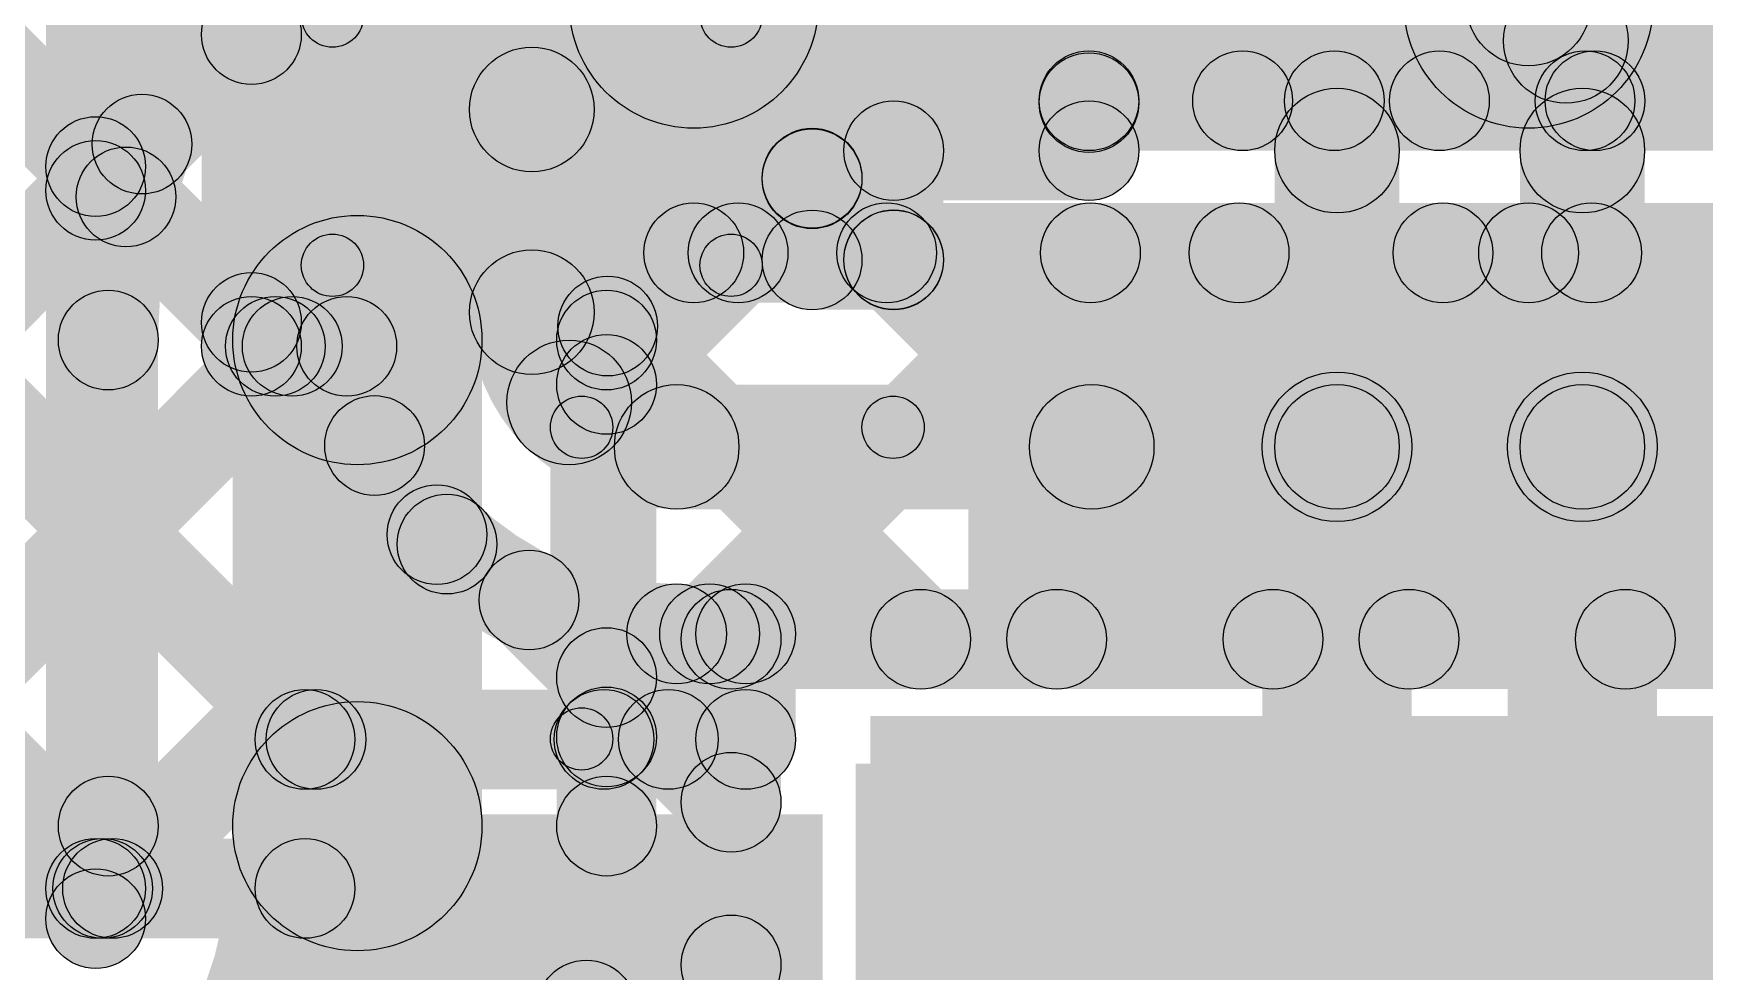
# Model space of a CAD drawing. Header units: millimetres. Extents: x -0.55 to 1.07, y -0.21 to 1.95.
# Drawn here: x 0.099 to 0.2331, y 0.9513 to 1.0266 of the extents above; entities that cross this region are included whole.
import ezdxf

# ---------------------------------------------------------------- set-up
doc = ezdxf.new("R2010")
doc.units = ezdxf.units.MM
doc.header["$MEASUREMENT"] = 0
for name, color, linetype in [('BottomLayer', 5, 'Continuous'), ('BottomOverlay', 54, 'Continuous'), ('BottomPaste', 16, 'Continuous'), ('BottomSolder', 6, 'Continuous'), ('TopLayer', 1, 'Continuous')]:
    doc.layers.add(name, color=color, linetype=linetype)

# ---------------------------------------------------------------- blocks, each defined once
blk = doc.blocks.new('QFN_28_B_39')
at = {"layer": 'BottomLayer'}
for points in [[(-0.06496, 0.1122), (-0.05315, 0.1122), (-0.05315, 0.08465), (-0.06496, 0.08465)], [(-0.04528, 0.1122), (-0.03346, 0.1122), (-0.03346, 0.08465), (-0.04528, 0.08465)], [(-0.02559, 0.1122), (-0.01378, 0.1122), (-0.01378, 0.08465), (-0.02559, 0.08465)], [(-0.07283, 0.07283), (0.07283, 0.07283), (0.07283, -0.07283), (-0.07283, -0.07283)], [(-0.1122, 0.06496), (-0.08465, 0.06496), (-0.08465, 0.05315), (-0.1122, 0.05315)]]:
    blk.add_hatch(color=5, dxfattribs=at).paths.add_polyline_path(points)
at = {"layer": 'BottomOverlay'}
h = blk.add_hatch(color=54, dxfattribs=at)
edge = h.paths.add_edge_path()
edge.add_arc((-0.1, 0.1), 0.0025, 0, 360)
h = blk.add_hatch(color=54, dxfattribs=at)
edge = h.paths.add_edge_path()
edge.add_arc((-0.1, 0.1), 0.0025, 0, 360)
for points in [[(-0.1, 0.0975), (-0.1, 0.1025), (-0.075, 0.1025), (-0.075, 0.0975)], [(-0.0975, 0.075), (-0.1025, 0.075), (-0.1025, 0.1), (-0.0975, 0.1)]]:
    blk.add_hatch(color=54, dxfattribs=at).paths.add_polyline_path(points)
h = blk.add_hatch(color=54, dxfattribs=at)
edge = h.paths.add_edge_path()
edge.add_arc((-0.075, 0.1), 0.0025, 0, 360)
h = blk.add_hatch(color=54, dxfattribs=at)
edge = h.paths.add_edge_path()
edge.add_arc((-0.1, 0.075), 0.0025, 0, 360)
at = {"layer": 'BottomPaste'}
for points in [[(-0.06496, 0.1122), (-0.05315, 0.1122), (-0.05315, 0.08465), (-0.06496, 0.08465)], [(-0.04528, 0.1122), (-0.03346, 0.1122), (-0.03346, 0.08465), (-0.04528, 0.08465)], [(-0.02559, 0.1122), (-0.01378, 0.1122), (-0.01378, 0.08465), (-0.02559, 0.08465)], [(-0.07283, 0.07283), (0.07283, 0.07283), (0.07283, -0.07283), (-0.07283, -0.07283)], [(-0.1122, 0.06496), (-0.08465, 0.06496), (-0.08465, 0.05315), (-0.1122, 0.05315)]]:
    blk.add_hatch(color=16, dxfattribs=at).paths.add_polyline_path(points)
at = {"layer": 'BottomSolder'}
for points in [[(-0.06896, 0.1162), (-0.04915, 0.1162), (-0.04915, 0.08065), (-0.06896, 0.08065)], [(-0.04928, 0.1162), (-0.02946, 0.1162), (-0.02946, 0.08065), (-0.04928, 0.08065)], [(-0.02959, 0.1162), (-0.00978, 0.1162), (-0.00978, 0.08065), (-0.02959, 0.08065)], [(-0.00991, 0.1162), (0.00991, 0.1162), (0.00991, 0.08065), (-0.00991, 0.08065)], [(-0.07683, 0.07683), (0.07683, 0.07683), (0.07683, -0.07683), (-0.07683, -0.07683)], [(-0.1162, 0.06896), (-0.08065, 0.06896), (-0.08065, 0.04915), (-0.1162, 0.04915)]]:
    blk.add_hatch(color=6, dxfattribs=at).paths.add_polyline_path(points)
at = {"layer": 'BottomOverlay'}
for centre in [(-0.1, 0.1), (-0.1, 0.1), (-0.075, 0.1), (-0.1, 0.075)]:
    blk.add_circle(centre, 0.0025, dxfattribs=at)
blk = doc.blocks.new('C__0402_B_71')
at = {"layer": 'BottomLayer'}
for points in [[(-0.0095, 0.0125), (-0.0095, -0.0125), (-0.0275, -0.0125), (-0.0275, 0.0125)], [(0.0275, 0.0125), (0.0275, -0.0125), (0.0095, -0.0125), (0.0095, 0.0125)]]:
    blk.add_hatch(color=5, dxfattribs=at).paths.add_polyline_path(points)
at = {"layer": 'BottomOverlay'}
h = blk.add_hatch(color=54, dxfattribs=at)
edge = h.paths.add_edge_path()
edge.add_arc((-0.031, 0.016), 0.0025, 0, 360)
h = blk.add_hatch(color=54, dxfattribs=at)
edge = h.paths.add_edge_path()
edge.add_arc((-0.031, 0.016), 0.0025, 0, 360)
for points in [[(-0.011, 0.0185), (-0.011, 0.0135), (-0.031, 0.0135), (-0.031, 0.0185)], [(0.031, 0.0185), (0.031, 0.0135), (0.011, 0.0135), (0.011, 0.0185)], [(-0.0285, -0.016), (-0.0335, -0.016), (-0.0335, 0.016), (-0.0285, 0.016)], [(0.0335, -0.016), (0.0285, -0.016), (0.0285, 0.016), (0.0335, 0.016)], [(-0.011, -0.0135), (-0.011, -0.0185), (-0.031, -0.0185), (-0.031, -0.0135)], [(0.031, -0.0135), (0.031, -0.0185), (0.011, -0.0185), (0.011, -0.0135)]]:
    blk.add_hatch(color=54, dxfattribs=at).paths.add_polyline_path(points)
h = blk.add_hatch(color=54, dxfattribs=at)
edge = h.paths.add_edge_path()
edge.add_arc((-0.011, 0.016), 0.0025, 0, 360)
h = blk.add_hatch(color=54, dxfattribs=at)
edge = h.paths.add_edge_path()
edge.add_arc((0.011, 0.016), 0.0025, 0, 360)
h = blk.add_hatch(color=54, dxfattribs=at)
edge = h.paths.add_edge_path()
edge.add_arc((0.031, 0.016), 0.0025, 0, 360)
h = blk.add_hatch(color=54, dxfattribs=at)
edge = h.paths.add_edge_path()
edge.add_arc((0.031, 0.016), 0.0025, 0, 360)
h = blk.add_hatch(color=54, dxfattribs=at)
edge = h.paths.add_edge_path()
edge.add_arc((-0.031, -0.016), 0.0025, 0, 360)
h = blk.add_hatch(color=54, dxfattribs=at)
edge = h.paths.add_edge_path()
edge.add_arc((-0.031, -0.016), 0.0025, 0, 360)
h = blk.add_hatch(color=54, dxfattribs=at)
edge = h.paths.add_edge_path()
edge.add_arc((-0.011, -0.016), 0.0025, 0, 360)
h = blk.add_hatch(color=54, dxfattribs=at)
edge = h.paths.add_edge_path()
edge.add_arc((0.011, -0.016), 0.0025, 0, 360)
h = blk.add_hatch(color=54, dxfattribs=at)
edge = h.paths.add_edge_path()
edge.add_arc((0.031, -0.016), 0.0025, 0, 360)
h = blk.add_hatch(color=54, dxfattribs=at)
edge = h.paths.add_edge_path()
edge.add_arc((0.031, -0.016), 0.0025, 0, 360)
at = {"layer": 'BottomPaste'}
for points in [[(-0.0095, 0.0125), (-0.0095, -0.0125), (-0.0275, -0.0125), (-0.0275, 0.0125)], [(0.0275, 0.0125), (0.0275, -0.0125), (0.0095, -0.0125), (0.0095, 0.0125)]]:
    blk.add_hatch(color=16, dxfattribs=at).paths.add_polyline_path(points)
at = {"layer": 'BottomSolder'}
for points in [[(-0.00714, 0.01486), (-0.00714, -0.01486), (-0.02986, -0.01486), (-0.02986, 0.01486)], [(0.02986, 0.01486), (0.02986, -0.01486), (0.00714, -0.01486), (0.00714, 0.01486)]]:
    blk.add_hatch(color=6, dxfattribs=at).paths.add_polyline_path(points)
at = {"layer": 'BottomOverlay'}
for centre in [(-0.031, 0.016), (-0.031, 0.016), (-0.011, 0.016), (0.011, 0.016), (0.031, 0.016), (0.031, 0.016), (-0.031, -0.016), (-0.031, -0.016), (-0.011, -0.016), (0.011, -0.016), (0.031, -0.016), (0.031, -0.016)]:
    blk.add_circle(centre, 0.0025, dxfattribs=at)

msp = doc.modelspace()

# ---------------------------------------------------------------- hatches: boundary and pattern name
at = {"layer": 'BottomLayer'}
for points in [[(0.04564, 1.06862), (0.0513, 1.07428), (0.11933, 1.00625), (0.11367, 1.00059)], [(0.04193, 1.04405), (0.04759, 1.04971), (0.1245, 0.97279), (0.11885, 0.96713)], [(0.19888, 1.01838), (0.19322, 1.02403), (0.21687, 1.04769), (0.22253, 1.04203)], [(0.16433, 1.01211), (0.15867, 1.01777), (0.18327, 1.04237), (0.18893, 1.03671)], [(0.16267, 1.03645), (0.16833, 1.0421), (0.18655, 1.02388), (0.1809, 1.01822)], [(0.19182, 1.03558), (0.19747, 1.04124), (0.21468, 1.02403), (0.20902, 1.01838)], [(0.1205, 1.0015), (0.1125, 1.0015), (0.1125, 1.0345), (0.1205, 1.0345)], [(0.1655, 1.00843), (0.1575, 1.00843), (0.1575, 1.0345), (0.1655, 1.0345)], [(0.22716, 1.01838), (0.2215, 1.02403), (0.2328, 1.03533), (0.23845, 1.02967)], [(0.22601, 1.02967), (0.23167, 1.03533), (0.24297, 1.02403), (0.23731, 1.01838)], [(0.05082, 0.95517), (0.04516, 0.96083), (0.11367, 1.02934), (0.11933, 1.02368)], [(0.18372, 1.0172), (0.18372, 1.0252), (0.20341, 1.0252), (0.20341, 1.0172)], [(0.20341, 1.0172), (0.20341, 1.0252), (0.22354, 1.0252), (0.22354, 1.0172)], [(0.20341, 1.0172), (0.20341, 1.0252), (0.22354, 1.0252), (0.22354, 1.0172)], [(0.22354, 1.0172), (0.22354, 1.0252), (0.24322, 1.0252), (0.24322, 1.0172)], [(0.04193, 1.01577), (0.04759, 1.02142), (0.10818, 0.96083), (0.10252, 0.95517)], [(0.16804, 1.0132), (0.16804, 1.0212), (0.18372, 1.0212), (0.18372, 1.0132)], [(0.18772, 1.0172), (0.17972, 1.0172), (0.17972, 1.0212), (0.18772, 1.0212)], [(0.144, 1.00424), (0.134, 1.00424), (0.134, 1.0205), (0.144, 1.0205)], [(0.15867, 1.01216), (0.16433, 1.01782), (0.17087, 1.01128), (0.16521, 1.00562)], [(0.17204, 1.00843), (0.16404, 1.00843), (0.16404, 1.0172), (0.17204, 1.0172)], [(0.20863, 0.99343), (0.19863, 0.99343), (0.19863, 1.0172), (0.20863, 1.0172)], [(0.22831, 0.99343), (0.21832, 0.99343), (0.21832, 1.0172), (0.22831, 1.0172)], [(0.1615, 1.00443), (0.1615, 1.01243), (0.16804, 1.01243), (0.16804, 1.00443)], [(0.1165, 0.9975), (0.1165, 1.0055), (0.12415, 1.0055), (0.12415, 0.9975)], [(0.0791, 0.95517), (0.07344, 0.96083), (0.11694, 1.00433), (0.1226, 0.99867)], [(0.11559, 0.99867), (0.12125, 1.00433), (0.12921, 0.99637), (0.12355, 0.99071)], [(0.15063, 0.98843), (0.15063, 0.99843), (0.18394, 0.99843), (0.18394, 0.98843)], [(0.20963, 0.93437), (0.19763, 0.93437), (0.19763, 0.99343), (0.20963, 0.99343)], [(0.22931, 0.91468), (0.21732, 0.91468), (0.21732, 0.99343), (0.22931, 0.99343)], [(0.10739, 0.95517), (0.10173, 0.96083), (0.12936, 0.98846), (0.13502, 0.9828)], [(0.13595, 0.97831), (0.14161, 0.98397), (0.15279, 0.97279), (0.14713, 0.96713)], [(0.15063, 0.97443), (0.15063, 0.98243), (0.15617, 0.98243), (0.15617, 0.97443)], [(0.14763, 0.96713), (0.14197, 0.97279), (0.15044, 0.98125), (0.1561, 0.9756)], [(0.16017, 0.96996), (0.15217, 0.96996), (0.15217, 0.97843), (0.16017, 0.97843)], [(0.1208, 0.96596), (0.1208, 0.97396), (0.15617, 0.97396), (0.15617, 0.96596)], [(0.1248, 0.958), (0.1168, 0.958), (0.1168, 0.96996), (0.1248, 0.96996)], [(0.094, 0.954), (0.094, 0.962), (0.104, 0.962), (0.104, 0.954)], [(0.094, 0.954), (0.094, 0.962), (0.104, 0.962), (0.104, 0.954)], [(0.104, 0.954), (0.104, 0.962), (0.1208, 0.962), (0.1208, 0.954)]]:
    msp.add_hatch(color=5, dxfattribs=at).paths.add_polyline_path(points)
h = msp.add_hatch(color=5, dxfattribs=at)
edge = h.paths.add_edge_path()
edge.add_arc((0.1165, 1.02651), 0.004, 0, 360)
h = msp.add_hatch(color=5, dxfattribs=at)
edge = h.paths.add_edge_path()
edge.add_arc((0.139, 1.0205), 0.005, 0, 360)
h = msp.add_hatch(color=5, dxfattribs=at)
edge = h.paths.add_edge_path()
edge.add_arc((0.18372, 1.0212), 0.004, 0, 360)
h = msp.add_hatch(color=5, dxfattribs=at)
edge = h.paths.add_edge_path()
edge.add_arc((0.18372, 1.0212), 0.004, 0, 360)
h = msp.add_hatch(color=5, dxfattribs=at)
edge = h.paths.add_edge_path()
edge.add_arc((0.18372, 1.02105), 0.004, 0, 360)
h = msp.add_hatch(color=5, dxfattribs=at)
edge = h.paths.add_edge_path()
edge.add_arc((0.19605, 1.0212), 0.004, 0, 360)
h = msp.add_hatch(color=5, dxfattribs=at)
edge = h.paths.add_edge_path()
edge.add_arc((0.20341, 1.0212), 0.004, 0, 360)
h = msp.add_hatch(color=5, dxfattribs=at)
edge = h.paths.add_edge_path()
edge.add_arc((0.20341, 1.0212), 0.004, 0, 360)
h = msp.add_hatch(color=5, dxfattribs=at)
edge = h.paths.add_edge_path()
edge.add_arc((0.20341, 1.0212), 0.004, 0, 360)
h = msp.add_hatch(color=5, dxfattribs=at)
edge = h.paths.add_edge_path()
edge.add_arc((0.21185, 1.0212), 0.004, 0, 360)
h = msp.add_hatch(color=5, dxfattribs=at)
edge = h.paths.add_edge_path()
edge.add_arc((0.22354, 1.0212), 0.004, 0, 360)
h = msp.add_hatch(color=5, dxfattribs=at)
edge = h.paths.add_edge_path()
edge.add_arc((0.22354, 1.0212), 0.004, 0, 360)
h = msp.add_hatch(color=5, dxfattribs=at)
edge = h.paths.add_edge_path()
edge.add_arc((0.22354, 1.0212), 0.004, 0, 360)
h = msp.add_hatch(color=5, dxfattribs=at)
edge = h.paths.add_edge_path()
edge.add_arc((0.22433, 1.0212), 0.004, 0, 360)
h = msp.add_hatch(color=5, dxfattribs=at)
edge = h.paths.add_edge_path()
edge.add_arc((0.20363, 1.0172), 0.005, 0, 360)
h = msp.add_hatch(color=5, dxfattribs=at)
edge = h.paths.add_edge_path()
edge.add_arc((0.22332, 1.0172), 0.005, 0, 360)
h = msp.add_hatch(color=5, dxfattribs=at)
edge = h.paths.add_edge_path()
edge.add_arc((0.16804, 1.0172), 0.004, 0, 360)
h = msp.add_hatch(color=5, dxfattribs=at)
edge = h.paths.add_edge_path()
edge.add_arc((0.16804, 1.0172), 0.004, 0, 360)
h = msp.add_hatch(color=5, dxfattribs=at)
edge = h.paths.add_edge_path()
edge.add_arc((0.18372, 1.0172), 0.004, 0, 360)
h = msp.add_hatch(color=5, dxfattribs=at)
edge = h.paths.add_edge_path()
edge.add_arc((0.18372, 1.0172), 0.004, 0, 360)
h = msp.add_hatch(color=5, dxfattribs=at)
edge = h.paths.add_edge_path()
edge.add_arc((0.1615, 1.01499), 0.004, 0, 360)
h = msp.add_hatch(color=5, dxfattribs=at)
edge = h.paths.add_edge_path()
edge.add_arc((0.1615, 1.01494), 0.004, 0, 360)
h = msp.add_hatch(color=5, dxfattribs=at)
edge = h.paths.add_edge_path()
edge.add_arc((0.1615, 1.00843), 0.004, 0, 360)
h = msp.add_hatch(color=5, dxfattribs=at)
edge = h.paths.add_edge_path()
edge.add_arc((0.1615, 1.00843), 0.004, 0, 360)
h = msp.add_hatch(color=5, dxfattribs=at)
edge = h.paths.add_edge_path()
edge.add_arc((0.16804, 1.00845), 0.004, 0, 360)
h = msp.add_hatch(color=5, dxfattribs=at)
edge = h.paths.add_edge_path()
edge.add_arc((0.16804, 1.00843), 0.004, 0, 360)
h = msp.add_hatch(color=5, dxfattribs=at)
edge = h.paths.add_edge_path()
edge.add_arc((0.16804, 1.00843), 0.004, 0, 360)
h = msp.add_hatch(color=5, dxfattribs=at)
edge = h.paths.add_edge_path()
edge.add_arc((0.139, 1.00424), 0.005, 0, 360)
h = msp.add_hatch(color=5, dxfattribs=at)
edge = h.paths.add_edge_path()
edge.add_arc((0.139, 1.00424), 0.005, 0, 360)
h = msp.add_hatch(color=5, dxfattribs=at)
edge = h.paths.add_edge_path()
edge.add_arc((0.1165, 1.00342), 0.004, 0, 360)
h = msp.add_hatch(color=5, dxfattribs=at)
edge = h.paths.add_edge_path()
edge.add_arc((0.1165, 1.0015), 0.004, 0, 360)
h = msp.add_hatch(color=5, dxfattribs=at)
edge = h.paths.add_edge_path()
edge.add_arc((0.1165, 1.0015), 0.004, 0, 360)
h = msp.add_hatch(color=5, dxfattribs=at)
edge = h.paths.add_edge_path()
edge.add_arc((0.11842, 1.0015), 0.004, 0, 360)
h = msp.add_hatch(color=5, dxfattribs=at)
edge = h.paths.add_edge_path()
edge.add_arc((0.11977, 1.0015), 0.004, 0, 360)
h = msp.add_hatch(color=5, dxfattribs=at)
edge = h.paths.add_edge_path()
edge.add_arc((0.12415, 1.0015), 0.004, 0, 360)
h = msp.add_hatch(color=5, dxfattribs=at)
edge = h.paths.add_edge_path()
edge.add_arc((0.12415, 1.0015), 0.004, 0, 360)
h = msp.add_hatch(color=5, dxfattribs=at)
edge = h.paths.add_edge_path()
edge.add_arc((0.142, 0.997), 0.005, 0, 360)
h = msp.add_hatch(color=5, dxfattribs=at)
edge = h.paths.add_edge_path()
edge.add_arc((0.142, 0.997), 0.005, 0, 360)
h = msp.add_hatch(color=5, dxfattribs=at)
edge = h.paths.add_edge_path()
edge.add_arc((0.20363, 0.99343), 0.006, 0, 360)
h = msp.add_hatch(color=5, dxfattribs=at)
edge = h.paths.add_edge_path()
edge.add_arc((0.22332, 0.99343), 0.006, 0, 360)
h = msp.add_hatch(color=5, dxfattribs=at)
edge = h.paths.add_edge_path()
edge.add_arc((0.15063, 0.99343), 0.005, 0, 360)
h = msp.add_hatch(color=5, dxfattribs=at)
edge = h.paths.add_edge_path()
edge.add_arc((0.15063, 0.99343), 0.005, 0, 360)
h = msp.add_hatch(color=5, dxfattribs=at)
edge = h.paths.add_edge_path()
edge.add_arc((0.18394, 0.99343), 0.005, 0, 360)
h = msp.add_hatch(color=5, dxfattribs=at)
edge = h.paths.add_edge_path()
edge.add_arc((0.20363, 0.99343), 0.005, 0, 360)
h = msp.add_hatch(color=5, dxfattribs=at)
edge = h.paths.add_edge_path()
edge.add_arc((0.22332, 0.99343), 0.005, 0, 360)
h = msp.add_hatch(color=5, dxfattribs=at)
edge = h.paths.add_edge_path()
edge.add_arc((0.12638, 0.99354), 0.004, 0, 360)
h = msp.add_hatch(color=5, dxfattribs=at)
edge = h.paths.add_edge_path()
edge.add_arc((0.13139, 0.98639), 0.004, 0, 360)
h = msp.add_hatch(color=5, dxfattribs=at)
edge = h.paths.add_edge_path()
edge.add_arc((0.13139, 0.98639), 0.004, 0, 360)
h = msp.add_hatch(color=5, dxfattribs=at)
edge = h.paths.add_edge_path()
edge.add_arc((0.13219, 0.98563), 0.004, 0, 360)
h = msp.add_hatch(color=5, dxfattribs=at)
edge = h.paths.add_edge_path()
edge.add_arc((0.13878, 0.98114), 0.004, 0, 360)
h = msp.add_hatch(color=5, dxfattribs=at)
edge = h.paths.add_edge_path()
edge.add_arc((0.15063, 0.97843), 0.004, 0, 360)
h = msp.add_hatch(color=5, dxfattribs=at)
edge = h.paths.add_edge_path()
edge.add_arc((0.15063, 0.97843), 0.004, 0, 360)
h = msp.add_hatch(color=5, dxfattribs=at)
edge = h.paths.add_edge_path()
edge.add_arc((0.15327, 0.97843), 0.004, 0, 360)
h = msp.add_hatch(color=5, dxfattribs=at)
edge = h.paths.add_edge_path()
edge.add_arc((0.15617, 0.97843), 0.004, 0, 360)
h = msp.add_hatch(color=5, dxfattribs=at)
edge = h.paths.add_edge_path()
edge.add_arc((0.15617, 0.97843), 0.004, 0, 360)
h = msp.add_hatch(color=5, dxfattribs=at)
edge = h.paths.add_edge_path()
edge.add_arc((0.1208, 0.96996), 0.004, 0, 360)
h = msp.add_hatch(color=5, dxfattribs=at)
edge = h.paths.add_edge_path()
edge.add_arc((0.1208, 0.96996), 0.004, 0, 360)
h = msp.add_hatch(color=5, dxfattribs=at)
edge = h.paths.add_edge_path()
edge.add_arc((0.12168, 0.96996), 0.004, 0, 360)
h = msp.add_hatch(color=5, dxfattribs=at)
edge = h.paths.add_edge_path()
edge.add_arc((0.1448, 0.96996), 0.004, 0, 360)
h = msp.add_hatch(color=5, dxfattribs=at)
edge = h.paths.add_edge_path()
edge.add_arc((0.14996, 0.96996), 0.004, 0, 360)
h = msp.add_hatch(color=5, dxfattribs=at)
edge = h.paths.add_edge_path()
edge.add_arc((0.15617, 0.96996), 0.004, 0, 360)
h = msp.add_hatch(color=5, dxfattribs=at)
edge = h.paths.add_edge_path()
edge.add_arc((0.15617, 0.96996), 0.004, 0, 360)
h = msp.add_hatch(color=5, dxfattribs=at)
edge = h.paths.add_edge_path()
edge.add_arc((0.104, 0.958), 0.004, 0, 360)
h = msp.add_hatch(color=5, dxfattribs=at)
edge = h.paths.add_edge_path()
edge.add_arc((0.104, 0.958), 0.004, 0, 360)
h = msp.add_hatch(color=5, dxfattribs=at)
edge = h.paths.add_edge_path()
edge.add_arc((0.104, 0.958), 0.004, 0, 360)
h = msp.add_hatch(color=5, dxfattribs=at)
edge = h.paths.add_edge_path()
edge.add_arc((0.10456, 0.958), 0.004, 0, 360)
h = msp.add_hatch(color=5, dxfattribs=at)
edge = h.paths.add_edge_path()
edge.add_arc((0.10535, 0.958), 0.004, 0, 360)
h = msp.add_hatch(color=5, dxfattribs=at)
edge = h.paths.add_edge_path()
edge.add_arc((0.1208, 0.958), 0.004, 0, 360)
h = msp.add_hatch(color=5, dxfattribs=at)
edge = h.paths.add_edge_path()
edge.add_arc((0.1208, 0.958), 0.004, 0, 360)
at = {"layer": 'TopLayer'}
for points in [[(0.108, 0.95558), (0.1, 0.95558), (0.1, 1.0695), (0.108, 1.0695)], [(0.152, 1.019), (0.152, 1.039), (0.219, 1.039), (0.219, 1.019)], [(0.219, 1.019), (0.219, 1.039), (0.27029, 1.039), (0.27029, 1.019)], [(0.21546, 1.02546), (0.22254, 1.03254), (0.22554, 1.02954), (0.21846, 1.02246)], [(0.10683, 1.01118), (0.10117, 1.01684), (0.10488, 1.02055), (0.11053, 1.01489)], [(0.10117, 1.01309), (0.10683, 1.01875), (0.10926, 1.01632), (0.1036, 1.01067)], [(0.152, 1.005), (0.152, 1.013), (0.219, 1.013), (0.219, 1.005)], [(0.219, 1.005), (0.219, 1.013), (0.26029, 1.013), (0.26029, 1.005)], [(0.14783, 0.96733), (0.14217, 0.97299), (0.18101, 1.01183), (0.18667, 1.00617)], [(0.14783, 0.99561), (0.14217, 1.00127), (0.15273, 1.01183), (0.15839, 1.00617)], [(0.16466, 1.00617), (0.17032, 1.01183), (0.20132, 0.98083), (0.19566, 0.97517)], [(0.18395, 0.97517), (0.1783, 0.98083), (0.2093, 1.01183), (0.21495, 1.00617)], [(0.19295, 1.00617), (0.1986, 1.01183), (0.2296, 0.98083), (0.22395, 0.97517)], [(0.21224, 0.97517), (0.20658, 0.98083), (0.23758, 1.01183), (0.24324, 1.00617)], [(0.22123, 1.00617), (0.22689, 1.01183), (0.25789, 0.98083), (0.25223, 0.97517)], [(0.14226, 1.00029), (0.14792, 1.00594), (0.17303, 0.98083), (0.16738, 0.97517)], [(0.109, 0.963), (0.101, 0.963), (0.101, 1.002), (0.109, 1.002)], [(0.135, 0.963), (0.115, 0.963), (0.115, 1.002), (0.135, 1.002)], [(0.149, 0.963), (0.141, 0.963), (0.141, 1.002), (0.149, 1.002)], [(0.155, 0.974), (0.155, 0.982), (0.2795, 0.982), (0.2795, 0.974)], [(0.159, 0.86353), (0.151, 0.86353), (0.151, 0.978), (0.159, 0.978)], [(0.14217, 0.97209), (0.14783, 0.97775), (0.15783, 0.96775), (0.15217, 0.96209)], [(0.165, 0.837), (0.3807, 0.837), (0.3807, 0.968), (0.165, 0.968)], [(0.14245, 0.93367), (0.13679, 0.93932), (0.15217, 0.9547), (0.15783, 0.94905)]]:
    msp.add_hatch(color=1, dxfattribs=at).paths.add_polyline_path(points)
h = msp.add_hatch(color=1, dxfattribs=at)
edge = h.paths.add_edge_path()
edge.add_arc((0.152, 1.029), 0.01, 0, 360)
h = msp.add_hatch(color=1, dxfattribs=at)
edge = h.paths.add_edge_path()
edge.add_arc((0.152, 1.029), 0.01, 0, 360)
h = msp.add_hatch(color=1, dxfattribs=at)
edge = h.paths.add_edge_path()
edge.add_arc((0.219, 1.029), 0.01, 0, 360)
h = msp.add_hatch(color=1, dxfattribs=at)
edge = h.paths.add_edge_path()
edge.add_arc((0.219, 1.029), 0.01, 0, 360)
h = msp.add_hatch(color=1, dxfattribs=at)
edge = h.paths.add_edge_path()
edge.add_arc((0.219, 1.029), 0.005, 0, 360)
h = msp.add_hatch(color=1, dxfattribs=at)
edge = h.paths.add_edge_path()
edge.add_arc((0.222, 1.026), 0.005, 0, 360)
h = msp.add_hatch(color=1, dxfattribs=at)
edge = h.paths.add_edge_path()
edge.add_arc((0.10771, 1.01772), 0.004, 0, 360)
h = msp.add_hatch(color=1, dxfattribs=at)
edge = h.paths.add_edge_path()
edge.add_arc((0.104, 1.01592), 0.004, 0, 360)
h = msp.add_hatch(color=1, dxfattribs=at)
edge = h.paths.add_edge_path()
edge.add_arc((0.104, 1.01401), 0.004, 0, 360)
h = msp.add_hatch(color=1, dxfattribs=at)
edge = h.paths.add_edge_path()
edge.add_arc((0.10643, 1.01349), 0.004, 0, 360)
h = msp.add_hatch(color=1, dxfattribs=at)
edge = h.paths.add_edge_path()
edge.add_arc((0.152, 1.009), 0.004, 0, 360)
h = msp.add_hatch(color=1, dxfattribs=at)
edge = h.paths.add_edge_path()
edge.add_arc((0.152, 1.009), 0.004, 0, 360)
h = msp.add_hatch(color=1, dxfattribs=at)
edge = h.paths.add_edge_path()
edge.add_arc((0.15556, 1.009), 0.004, 0, 360)
h = msp.add_hatch(color=1, dxfattribs=at)
edge = h.paths.add_edge_path()
edge.add_arc((0.16749, 1.009), 0.004, 0, 360)
h = msp.add_hatch(color=1, dxfattribs=at)
edge = h.paths.add_edge_path()
edge.add_arc((0.18384, 1.009), 0.004, 0, 360)
h = msp.add_hatch(color=1, dxfattribs=at)
edge = h.paths.add_edge_path()
edge.add_arc((0.19577, 1.009), 0.004, 0, 360)
h = msp.add_hatch(color=1, dxfattribs=at)
edge = h.paths.add_edge_path()
edge.add_arc((0.21213, 1.009), 0.004, 0, 360)
h = msp.add_hatch(color=1, dxfattribs=at)
edge = h.paths.add_edge_path()
edge.add_arc((0.219, 1.009), 0.004, 0, 360)
h = msp.add_hatch(color=1, dxfattribs=at)
edge = h.paths.add_edge_path()
edge.add_arc((0.219, 1.009), 0.004, 0, 360)
h = msp.add_hatch(color=1, dxfattribs=at)
edge = h.paths.add_edge_path()
edge.add_arc((0.22406, 1.009), 0.004, 0, 360)
h = msp.add_hatch(color=1, dxfattribs=at)
edge = h.paths.add_edge_path()
edge.add_arc((0.125, 1.002), 0.01, 0, 360)
h = msp.add_hatch(color=1, dxfattribs=at)
edge = h.paths.add_edge_path()
edge.add_arc((0.125, 1.002), 0.01, 0, 360)
h = msp.add_hatch(color=1, dxfattribs=at)
edge = h.paths.add_edge_path()
edge.add_arc((0.105, 1.002), 0.004, 0, 360)
h = msp.add_hatch(color=1, dxfattribs=at)
edge = h.paths.add_edge_path()
edge.add_arc((0.105, 1.002), 0.004, 0, 360)
h = msp.add_hatch(color=1, dxfattribs=at)
edge = h.paths.add_edge_path()
edge.add_arc((0.145, 1.002), 0.004, 0, 360)
h = msp.add_hatch(color=1, dxfattribs=at)
edge = h.paths.add_edge_path()
edge.add_arc((0.145, 1.002), 0.004, 0, 360)
h = msp.add_hatch(color=1, dxfattribs=at)
edge = h.paths.add_edge_path()
edge.add_arc((0.14509, 1.00312), 0.004, 0, 360)
h = msp.add_hatch(color=1, dxfattribs=at)
edge = h.paths.add_edge_path()
edge.add_arc((0.145, 0.99844), 0.004, 0, 360)
h = msp.add_hatch(color=1, dxfattribs=at)
edge = h.paths.add_edge_path()
edge.add_arc((0.155, 0.978), 0.004, 0, 360)
h = msp.add_hatch(color=1, dxfattribs=at)
edge = h.paths.add_edge_path()
edge.add_arc((0.155, 0.978), 0.004, 0, 360)
h = msp.add_hatch(color=1, dxfattribs=at)
edge = h.paths.add_edge_path()
edge.add_arc((0.17021, 0.978), 0.004, 0, 360)
h = msp.add_hatch(color=1, dxfattribs=at)
edge = h.paths.add_edge_path()
edge.add_arc((0.18113, 0.978), 0.004, 0, 360)
h = msp.add_hatch(color=1, dxfattribs=at)
edge = h.paths.add_edge_path()
edge.add_arc((0.19849, 0.978), 0.004, 0, 360)
h = msp.add_hatch(color=1, dxfattribs=at)
edge = h.paths.add_edge_path()
edge.add_arc((0.20941, 0.978), 0.004, 0, 360)
h = msp.add_hatch(color=1, dxfattribs=at)
edge = h.paths.add_edge_path()
edge.add_arc((0.22677, 0.978), 0.004, 0, 360)
h = msp.add_hatch(color=1, dxfattribs=at)
edge = h.paths.add_edge_path()
edge.add_arc((0.145, 0.97492), 0.004, 0, 360)
h = msp.add_hatch(color=1, dxfattribs=at)
edge = h.paths.add_edge_path()
edge.add_arc((0.145, 0.97016), 0.004, 0, 360)
h = msp.add_hatch(color=1, dxfattribs=at)
edge = h.paths.add_edge_path()
edge.add_arc((0.125, 0.963), 0.01, 0, 360)
h = msp.add_hatch(color=1, dxfattribs=at)
edge = h.paths.add_edge_path()
edge.add_arc((0.125, 0.963), 0.01, 0, 360)
h = msp.add_hatch(color=1, dxfattribs=at)
edge = h.paths.add_edge_path()
edge.add_arc((0.155, 0.96492), 0.004, 0, 360)
h = msp.add_hatch(color=1, dxfattribs=at)
edge = h.paths.add_edge_path()
edge.add_arc((0.105, 0.963), 0.004, 0, 360)
h = msp.add_hatch(color=1, dxfattribs=at)
edge = h.paths.add_edge_path()
edge.add_arc((0.105, 0.963), 0.004, 0, 360)
h = msp.add_hatch(color=1, dxfattribs=at)
edge = h.paths.add_edge_path()
edge.add_arc((0.145, 0.963), 0.004, 0, 360)
h = msp.add_hatch(color=1, dxfattribs=at)
edge = h.paths.add_edge_path()
edge.add_arc((0.145, 0.963), 0.004, 0, 360)
h = msp.add_hatch(color=1, dxfattribs=at)
edge = h.paths.add_edge_path()
edge.add_arc((0.104, 0.95558), 0.004, 0, 360)
h = msp.add_hatch(color=1, dxfattribs=at)
edge = h.paths.add_edge_path()
edge.add_arc((0.104, 0.95558), 0.004, 0, 360)
h = msp.add_hatch(color=1, dxfattribs=at)
edge = h.paths.add_edge_path()
edge.add_arc((0.155, 0.95187), 0.004, 0, 360)
h = msp.add_hatch(color=1, dxfattribs=at)
edge = h.paths.add_edge_path()
edge.add_arc((0.14338, 0.94825), 0.004, 0, 360)

# ---------------------------------------------------------------- linework, layer by layer
at = {"layer": 'BottomLayer'}
for points, const_width in [([(0.142, 0.997, -0.198912), (0.139, 1.00424)], 0.01), ([(0.13139, 0.98639, -0.170765), (0.12415, 1.0015)], 0.008), ([(0.15063, 0.99343, -0.198912), (0.142, 0.997)], 0.01), ([(0.15063, 0.97843, -0.198912), (0.13139, 0.98639)], 0.008)]:
    msp.add_lwpolyline(points, format="xyb", dxfattribs=dict(at, const_width=const_width))
for centre, radius in [((0.1165, 1.02651), 0.004), ((0.139, 1.0205), 0.005), ((0.18372, 1.0212), 0.004), ((0.18372, 1.0212), 0.004), ((0.18372, 1.02105), 0.004), ((0.19605, 1.0212), 0.004), ((0.20341, 1.0212), 0.004), ((0.20341, 1.0212), 0.004), ((0.20341, 1.0212), 0.004), ((0.21185, 1.0212), 0.004), ((0.22354, 1.0212), 0.004), ((0.22354, 1.0212), 0.004), ((0.22354, 1.0212), 0.004), ((0.22433, 1.0212), 0.004), ((0.20363, 1.0172), 0.005), ((0.22332, 1.0172), 0.005), ((0.16804, 1.0172), 0.004), ((0.16804, 1.0172), 0.004), ((0.18372, 1.0172), 0.004), ((0.18372, 1.0172), 0.004), ((0.1615, 1.01499), 0.004), ((0.1615, 1.01494), 0.004), ((0.1615, 1.00843), 0.004), ((0.1615, 1.00843), 0.004), ((0.16804, 1.00845), 0.004), ((0.16804, 1.00843), 0.004), ((0.16804, 1.00843), 0.004), ((0.139, 1.00424), 0.005), ((0.139, 1.00424), 0.005), ((0.1165, 1.00342), 0.004), ((0.1165, 1.0015), 0.004), ((0.1165, 1.0015), 0.004), ((0.11842, 1.0015), 0.004), ((0.11977, 1.0015), 0.004), ((0.12415, 1.0015), 0.004), ((0.12415, 1.0015), 0.004), ((0.142, 0.997), 0.005), ((0.142, 0.997), 0.005), ((0.20363, 0.99343), 0.006), ((0.22332, 0.99343), 0.006), ((0.15063, 0.99343), 0.005), ((0.15063, 0.99343), 0.005), ((0.18394, 0.99343), 0.005), ((0.20363, 0.99343), 0.005), ((0.22332, 0.99343), 0.005), ((0.12638, 0.99354), 0.004), ((0.13139, 0.98639), 0.004), ((0.13139, 0.98639), 0.004), ((0.13219, 0.98563), 0.004), ((0.13878, 0.98114), 0.004), ((0.15063, 0.97843), 0.004), ((0.15063, 0.97843), 0.004), ((0.15327, 0.97843), 0.004), ((0.15617, 0.97843), 0.004), ((0.15617, 0.97843), 0.004), ((0.1208, 0.96996), 0.004), ((0.1208, 0.96996), 0.004), ((0.12168, 0.96996), 0.004), ((0.1448, 0.96996), 0.004), ((0.14996, 0.96996), 0.004), ((0.15617, 0.96996), 0.004), ((0.15617, 0.96996), 0.004), ((0.104, 0.958), 0.004), ((0.104, 0.958), 0.004), ((0.104, 0.958), 0.004), ((0.10456, 0.958), 0.004), ((0.10535, 0.958), 0.004), ((0.1208, 0.958), 0.004), ((0.1208, 0.958), 0.004)]:
    msp.add_circle(centre, radius, dxfattribs=at)
at = {"layer": 'TopLayer'}
for points, const_width in [([(0.105, 1.002, -0.414214), (0.152, 1.049)], 0.008), ([(0.125, 1.002, -0.414214), (0.152, 1.029)], 0.02), ([(0.145, 1.002, -0.414214), (0.152, 1.009)], 0.008), ([(0.125, 0.963, -0.414214), (0.077, 0.915)], 0.02), ([(0.145, 0.963, -0.310694), (0.10133, 0.8995)], 0.008), ([(0.105, 0.963, -0.067116), (0.104, 0.95558)], 0.008)]:
    msp.add_lwpolyline(points, format="xyb", dxfattribs=dict(at, const_width=const_width))
for centre, radius in [((0.152, 1.029), 0.01), ((0.152, 1.029), 0.01), ((0.219, 1.029), 0.01), ((0.219, 1.029), 0.01), ((0.219, 1.029), 0.005), ((0.222, 1.026), 0.005), ((0.10771, 1.01772), 0.004), ((0.104, 1.01592), 0.004), ((0.104, 1.01401), 0.004), ((0.10643, 1.01349), 0.004), ((0.152, 1.009), 0.004), ((0.152, 1.009), 0.004), ((0.15556, 1.009), 0.004), ((0.16749, 1.009), 0.004), ((0.18384, 1.009), 0.004), ((0.19577, 1.009), 0.004), ((0.21213, 1.009), 0.004), ((0.219, 1.009), 0.004), ((0.219, 1.009), 0.004), ((0.22406, 1.009), 0.004), ((0.125, 1.002), 0.01), ((0.125, 1.002), 0.01), ((0.105, 1.002), 0.004), ((0.105, 1.002), 0.004), ((0.145, 1.002), 0.004), ((0.145, 1.002), 0.004), ((0.14509, 1.00312), 0.004), ((0.145, 0.99844), 0.004), ((0.155, 0.978), 0.004), ((0.155, 0.978), 0.004), ((0.17021, 0.978), 0.004), ((0.18113, 0.978), 0.004), ((0.19849, 0.978), 0.004), ((0.20941, 0.978), 0.004), ((0.22677, 0.978), 0.004), ((0.145, 0.97492), 0.004), ((0.145, 0.97016), 0.004), ((0.125, 0.963), 0.01), ((0.125, 0.963), 0.01), ((0.155, 0.96492), 0.004), ((0.105, 0.963), 0.004), ((0.105, 0.963), 0.004), ((0.145, 0.963), 0.004), ((0.145, 0.963), 0.004), ((0.104, 0.95558), 0.004), ((0.104, 0.95558), 0.004), ((0.155, 0.95187), 0.004), ((0.14338, 0.94825), 0.004)]:
    msp.add_circle(centre, radius, dxfattribs=at)

# ---------------------------------------------------------------- block references
for name, p, rotation in [('C__0402_B_71', (0.139, 1.039), 270), ('QFN_28_B_39', (0.243, 0.895), 360)]:
    msp.add_blockref(name, p, dxfattribs=dict(rotation=rotation))

doc.saveas('drawing.dxf')
